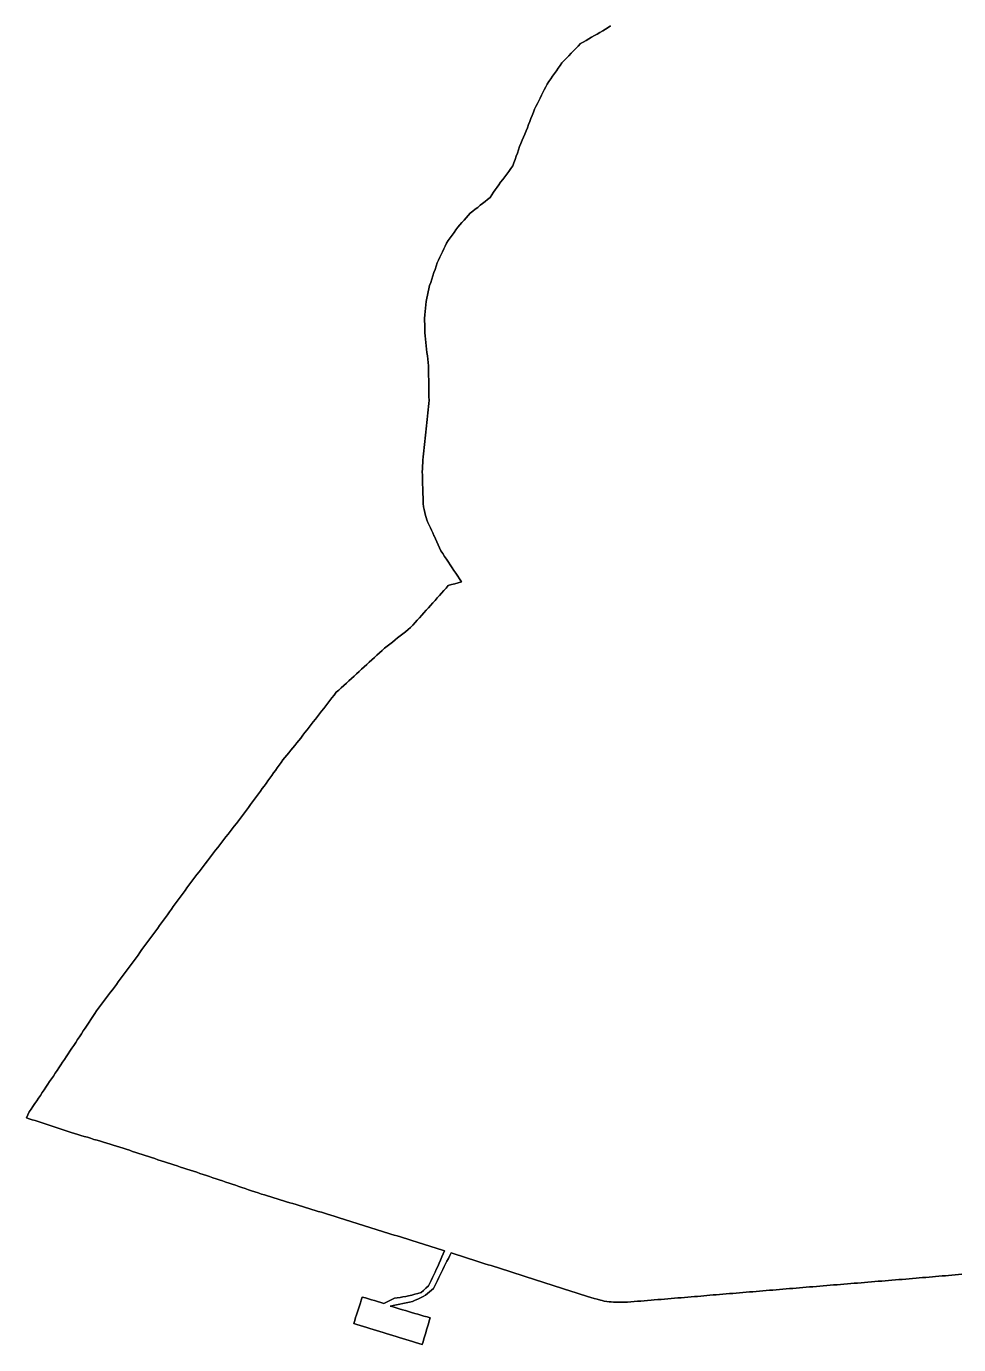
# Model space of a CAD drawing. Header units: inches. Extents: x 130170 to 284068, y 377793 to 804530.
# Drawn here: x 202855 to 205544, y 574233 to 578036 of the extents above; entities that cross this region are included whole.
import ezdxf

# ---------------------------------------------------------------- set-up
doc = ezdxf.new("R2010")
doc.units = ezdxf.units.IN
doc.header["$MEASUREMENT"] = 0
doc.layers.add('muni_il', color=7, linetype='Continuous')

msp = doc.modelspace()

# ---------------------------------------------------------------- linework, layer by layer
at = {"layer": 'muni_il'}
for points in [[(205552.6, 574436.3), (205543.2, 574435.4), (205533.8, 574434.6), (205524.3, 574433.8), (205514.9, 574433), (205505.5, 574432.2), (205496.1, 574431.4), (205486.7, 574430.6), (205477.3, 574429.8), (205467.9, 574429), (205458.5, 574428.1), (205449.1, 574427.3), (205439.7, 574426.5), (205430.3, 574425.7), (205420.9, 574424.9), (205411, 574424.1), (205401.1, 574423.3), (205391.2, 574422.4), (205381.3, 574421.6), (205371.3, 574420.8), (205361.4, 574420), (205351.5, 574419.2), (205341.6, 574418.4), (205331.7, 574417.5), (205321.8, 574416.7), (205311.9, 574415.9), (205302, 574415.1), (205292.1, 574414.3), (205282.2, 574413.5), (205272.3, 574412.6), (205262.4, 574411.8), (205252.4, 574411), (205242.5, 574410.2), (205232.6, 574409.4), (205222.7, 574408.6), (205212.8, 574407.7), (205202.9, 574406.9), (205193, 574406.1), (205183.1, 574405.3), (205173.2, 574404.5), (205163.3, 574403.6), (205153.4, 574402.8), (205143.4, 574402), (205133.5, 574401.2), (205123.6, 574400.4), (205113.7, 574399.6), (205103.8, 574398.7), (205094.2, 574397.9), (205084.6, 574397.1), (205075, 574396.4), (205065.4, 574395.6), (205055.8, 574394.8), (205046.2, 574394), (205036.6, 574393.2), (205026.9, 574392.4), (205017.3, 574391.6), (205007.7, 574390.8), (204998.1, 574390), (204988.5, 574389.2), (204978.9, 574388.4), (204969.3, 574387.6), (204959.7, 574386.8), (204950.1, 574386), (204940.5, 574385.2), (204930.9, 574384.4), (204921.2, 574383.6), (204911.6, 574382.8), (204902, 574382), (204892.4, 574381.2), (204882.8, 574380.4), (204873.2, 574379.6), (204863.6, 574378.8), (204854, 574378), (204844.4, 574377.2), (204835.4, 574376.5), (204826.5, 574375.7), (204817.6, 574374.9), (204808.6, 574374.1), (204799.7, 574373.3), (204790.7, 574372.5), (204781.8, 574371.7), (204772.2, 574370.9), (204762.5, 574370.1), (204752.9, 574369.3), (204743.2, 574368.6), (204733.6, 574367.8), (204723.9, 574367), (204714.3, 574366.2), (204704.6, 574365.4), (204695, 574364.6), (204685.3, 574363.8), (204675.7, 574363), (204666, 574362.2), (204656.4, 574361.5), (204646.7, 574360.7), (204637.1, 574359.9), (204627.4, 574359.1), (204617.8, 574358.3), (204608.1, 574357.5), (204598.5, 574356.7), (204588.8, 574355.9), (204580.6, 574355.9), (204572.4, 574355.9), (204564.2, 574355.9), (204556, 574355.9), (204547.8, 574355.9), (204541.9, 574356.4), (204536, 574356.9), (204528.6, 574358), (204521.2, 574359.1), (204516, 574360.5), (204510.7, 574361.9), (204501.4, 574364.3), (204492, 574366.8), (204482.6, 574369.3), (204473.6, 574372.1), (204464.5, 574374.9), (204455.4, 574377.8), (204446.3, 574380.6), (204437.2, 574383.4), (204428.2, 574386.3), (204419.2, 574389.2), (204410.2, 574392.1), (204401.2, 574395), (204392.3, 574397.9), (204383.3, 574400.8), (204374.3, 574403.7), (204365.3, 574406.6), (204356.4, 574409.5), (204347.4, 574412.5), (204338.4, 574415.4), (204329.4, 574418.3), (204320.5, 574421.2), (204311.5, 574424.1), (204302.5, 574426.9), (204293.6, 574429.8), (204284.7, 574432.6), (204275.8, 574435.5), (204266.8, 574438.3), (204257.9, 574441.2), (204249, 574444), (204240.1, 574446.9), (204231.1, 574449.7), (204222.2, 574452.6), (204213.3, 574455.4), (204204.3, 574458.3), (204195.4, 574461.1), (204186.5, 574463.9), (204177.6, 574466.8), (204168.7, 574469.6), (204159.8, 574472.4), (204151, 574475.3), (204142.1, 574478.1), (204133.2, 574480.9), (204124.3, 574483.8), (204115.4, 574486.6), (204106.5, 574489.4), (204097.6, 574492.2), (204088.7, 574495.1), (204079.8, 574497.9), (204075.8, 574490), (204071.9, 574482), (204067.9, 574474.1), (204063.9, 574466.1), (204059.9, 574458.2), (204055.9, 574450.2), (204051.9, 574442.3), (204048.1, 574434.4), (204044.3, 574426.5), (204040.5, 574418.7), (204036.7, 574410.8), (204032.9, 574402.9), (204029.1, 574395), (204023.4, 574390.2), (204017.7, 574385.3), (204012, 574380.4), (204006.3, 574375.5), (203998.8, 574371.9), (203991.3, 574368.3), (203983.8, 574364.8), (203976.4, 574361.2), (203968.9, 574357.6), (203959.5, 574355.7), (203950.2, 574353.9), (203940.9, 574352), (203931.6, 574350.2), (203922.3, 574348.3), (203913, 574346.4), (203903.7, 574344.6), (203912.6, 574341.9), (203921.5, 574339.3), (203930.4, 574336.7), (203939.2, 574334.1), (203948.1, 574331.4), (203957, 574328.8), (203965.9, 574326.2), (203974.8, 574323.5), (203983.7, 574320.9), (203992.6, 574318.3), (204001.5, 574315.7), (204010.4, 574313), (204019.3, 574310.4), (204016.8, 574301.8), (204014.2, 574293.3), (204011.7, 574284.7), (204009.1, 574276.1), (204006.5, 574267.5), (204004, 574259), (204001.4, 574250.4), (203998.8, 574241.8), (203996.3, 574233.3), (203986.9, 574236.2), (203977.5, 574239.1), (203968.1, 574242), (203958.7, 574244.9), (203949.3, 574247.8), (203939.9, 574250.7), (203930.5, 574253.6), (203921.1, 574256.5), (203911.7, 574259.4), (203902.3, 574262.3), (203892.9, 574265.2), (203883.5, 574268.1), (203874.1, 574271), (203864.7, 574273.9), (203855.3, 574276.8), (203845.9, 574279.7), (203836.5, 574282.6), (203827.1, 574285.5), (203817.7, 574288.4), (203808.3, 574291.3), (203798.9, 574294.2), (203801.7, 574302.7), (203804.4, 574311.1), (203807.2, 574319.6), (203809.9, 574328), (203812.7, 574336.5), (203815.4, 574344.9), (203818.2, 574353.4), (203820.9, 574361.9), (203823.7, 574370.3), (203832.5, 574367.8), (203841.4, 574365.2), (203850.2, 574362.6), (203859.1, 574360.1), (203867.9, 574357.5), (203876.8, 574355), (203885.6, 574352.4), (203893.4, 574356.1), (203901.1, 574359.7), (203908.9, 574363.4), (203916.6, 574367.1), (203924.7, 574368.4), (203932.9, 574369.7), (203941, 574371), (203949.2, 574372.3), (203957.3, 574373.6), (203966.3, 574376), (203975.3, 574378.5), (203984.2, 574380.9), (203993.2, 574383.4), (204000.3, 574389.9), (204007.3, 574396.4), (204014.4, 574402.9), (204018.2, 574410.8), (204022, 574418.6), (204025.8, 574426.5), (204029.6, 574434.4), (204033.4, 574442.2), (204037.2, 574450.1), (204041.2, 574459.1), (204045.1, 574468.1), (204049, 574477.1), (204052.9, 574486.1), (204056.8, 574495), (204060.7, 574504), (204051.7, 574506.9), (204042.6, 574509.7), (204033.5, 574512.6), (204024.4, 574515.4), (204015.3, 574518.2), (204006.2, 574521.1), (203997.1, 574523.9), (203988, 574526.8), (203978.9, 574529.6), (203969.8, 574532.5), (203960.7, 574535.3), (203951.7, 574538.2), (203942.6, 574541), (203933.5, 574543.8), (203924.4, 574546.7), (203915.3, 574549.5), (203906.2, 574552.4), (203897.1, 574555.2), (203888, 574558.1), (203878.9, 574560.9), (203869.7, 574563.8), (203860.6, 574566.6), (203851.5, 574569.5), (203842.4, 574572.3), (203833.3, 574575.1), (203824.1, 574578), (203815, 574580.8), (203805.9, 574583.7), (203796.8, 574586.5), (203787.7, 574589.4), (203778.5, 574592.2), (203769.4, 574595.1), (203760.3, 574597.9), (203751.2, 574600.7), (203742.1, 574603.6), (203732.9, 574606.4), (203723.8, 574609.3), (203714.7, 574612.1), (203705.6, 574615), (203696.4, 574617.8), (203687.3, 574620.6), (203678.2, 574623.4), (203669.1, 574626.1), (203660, 574628.9), (203650.9, 574631.7), (203641.8, 574634.5), (203632.7, 574637.2), (203623.6, 574640), (203614.5, 574642.8), (203605.3, 574645.6), (203596.2, 574648.4), (203587.1, 574651.1), (203578, 574653.9), (203568.9, 574656.7), (203559.8, 574659.5), (203550.7, 574662.2), (203541.6, 574665), (203532.5, 574667.8), (203523.1, 574670.9), (203513.8, 574674.1), (203504.5, 574677.2), (203495.2, 574680.3), (203485.9, 574683.5), (203476.6, 574686.6), (203467.2, 574689.8), (203457.9, 574692.9), (203448.6, 574696), (203439.3, 574699.2), (203430, 574702.3), (203420.7, 574705.4), (203411.3, 574708.6), (203402, 574711.7), (203392.7, 574714.9), (203383.4, 574718), (203374.1, 574721.1), (203364.8, 574724.3), (203355.4, 574727.4), (203346.1, 574730.5), (203336.7, 574733.5), (203327.3, 574736.5), (203318, 574739.6), (203308.6, 574742.6), (203299.2, 574745.6), (203289.8, 574748.7), (203280.5, 574751.7), (203271.1, 574754.7), (203261.9, 574757.7), (203252.8, 574760.7), (203243.6, 574763.7), (203234.4, 574766.7), (203225.2, 574769.8), (203216.1, 574772.8), (203206.9, 574775.8), (203197.7, 574778.8), (203188.5, 574781.8), (203179.4, 574784.8), (203170.2, 574787.8), (203161, 574790.8), (203151.9, 574793.8), (203142.7, 574796.8), (203133.5, 574799.8), (203124.2, 574802.7), (203114.8, 574805.5), (203105.5, 574808.4), (203096.2, 574811.2), (203086.9, 574814.1), (203077.5, 574817), (203068.2, 574819.8), (203058.9, 574822.7), (203049.5, 574825.5), (203040.2, 574828.4), (203030.9, 574831.3), (203021.6, 574834.1), (203012.2, 574837), (203002.9, 574839.8), (202993.6, 574842.7), (202984.2, 574845.6), (202974.9, 574848.4), (202966.3, 574851.3), (202957.6, 574854.2), (202949, 574857.1), (202940.4, 574859.9), (202931.7, 574862.8), (202923.1, 574865.7), (202914.4, 574868.6), (202905.9, 574871.3), (202897.4, 574874), (202888.9, 574876.8), (202880.4, 574879.5), (202871.8, 574882.2), (202863.3, 574884.9), (202854.8, 574887.7), (202858.9, 574896.1), (202863.1, 574904.5), (202868.4, 574912.4), (202873.8, 574920.4), (202879.1, 574928.4), (202884.5, 574936.4), (202889.8, 574944.3), (202895.2, 574952.3), (202900.5, 574960.3), (202905.8, 574968.2), (202911.2, 574976.2), (202916.5, 574984.2), (202921.9, 574992.2), (202927.2, 575000.1), (202932.6, 575008.1), (202937.9, 575016.1), (202943.2, 575024), (202948.6, 575032), (202953.9, 575040), (202959.3, 575048), (202964.6, 575055.9), (202970, 575063.9), (202975.3, 575071.9), (202980.6, 575079.8), (202986.1, 575088.2), (202991.6, 575096.5), (202997.1, 575104.8), (203002.6, 575113.2), (203008.1, 575121.5), (203013.5, 575129.8), (203019, 575138.1), (203024.5, 575146.5), (203030, 575154.8), (203035.5, 575163.1), (203041, 575171.5), (203046.4, 575179.8), (203051.9, 575188.1), (203057.4, 575196.5), (203063.1, 575204), (203068.8, 575211.6), (203074.5, 575219.2), (203080.2, 575226.8), (203085.9, 575234.4), (203091.6, 575242), (203097.3, 575249.6), (203103, 575257.2), (203108.7, 575264.8), (203114.3, 575272.4), (203120, 575280), (203125.7, 575287.6), (203131.4, 575295.1), (203137.1, 575302.7), (203142.8, 575310.5), (203148.5, 575318.3), (203154.1, 575326), (203159.8, 575333.8), (203165.5, 575341.6), (203171.2, 575349.4), (203176.8, 575357.1), (203182.5, 575364.9), (203188.2, 575372.7), (203193.8, 575380.4), (203199.5, 575388.2), (203205.2, 575396), (203210.9, 575403.7), (203216.5, 575411.5), (203222.2, 575419.3), (203227.9, 575427), (203233.5, 575434.8), (203239.2, 575442.6), (203244.9, 575450.4), (203250.5, 575458.1), (203256.1, 575465.9), (203261.8, 575473.6), (203267.4, 575481.4), (203273, 575489.1), (203278.6, 575496.9), (203284.3, 575504.6), (203289.9, 575512.4), (203295.5, 575520.1), (203301.2, 575527.9), (203306.8, 575535.6), (203312.4, 575543.4), (203318, 575551.1), (203323.7, 575558.9), (203329.3, 575566.6), (203334.9, 575574.4), (203340.9, 575582.1), (203346.9, 575589.8), (203352.9, 575597.5), (203358.8, 575605.3), (203364.8, 575613), (203370.8, 575620.7), (203376.8, 575628.5), (203382.7, 575636.2), (203388.7, 575643.9), (203394.7, 575651.7), (203400.7, 575659.4), (203406.6, 575667.1), (203412.6, 575674.9), (203418.6, 575682.6), (203424.6, 575690.3), (203430.5, 575698.1), (203436.5, 575705.8), (203442.5, 575713.5), (203448.5, 575721.3), (203454.4, 575729), (203460.4, 575736.7), (203466.2, 575744.5), (203472, 575752.2), (203477.7, 575760), (203483.5, 575767.7), (203489.3, 575775.5), (203495.1, 575783.2), (203500.9, 575791), (203506.7, 575798.7), (203512.4, 575806.5), (203518.2, 575814.2), (203524, 575822), (203529.8, 575829.7), (203535.2, 575837.2), (203540.6, 575844.7), (203546, 575852.2), (203551.4, 575859.7), (203556.8, 575867.2), (203562.3, 575874.8), (203567.7, 575882.3), (203573.1, 575889.8), (203578.5, 575897.3), (203583.9, 575904.8), (203589.3, 575912.3), (203594.7, 575919.8), (203600.5, 575926.8), (203606.2, 575933.9), (203612, 575940.9), (203617.7, 575948), (203623.4, 575955), (203629.2, 575962.1), (203634.9, 575969.1), (203640.7, 575976.2), (203646.4, 575983.2), (203652.4, 575991), (203658.4, 575998.7), (203664.4, 576006.5), (203670.4, 576014.2), (203676.4, 576022), (203682.3, 576029.7), (203688.3, 576037.5), (203694.3, 576045.2), (203700.3, 576053), (203706.3, 576060.7), (203712.3, 576068.5), (203718.3, 576076.2), (203724.3, 576084), (203730.3, 576091.7), (203736.3, 576099.5), (203742.3, 576107.2), (203748.2, 576115), (203755.6, 576121.7), (203763, 576128.4), (203770.3, 576135.1), (203777.7, 576141.8), (203785, 576148.5), (203792.4, 576155.2), (203799.8, 576161.9), (203807.1, 576168.6), (203814.5, 576175.3), (203821.8, 576182), (203829.2, 576188.7), (203836.5, 576195.4), (203843.9, 576202.1), (203851.3, 576208.8), (203858.6, 576215.5), (203866, 576222.2), (203873.3, 576228.9), (203880.7, 576235.6), (203888, 576242.3), (203895.6, 576248.2), (203903.1, 576254.2), (203910.6, 576260.1), (203918.1, 576266.1), (203925.6, 576272), (203933.1, 576278), (203940.6, 576283.9), (203948.1, 576289.9), (203955.6, 576295.8), (203963.2, 576301.8), (203969.5, 576308.9), (203975.9, 576316), (203982.3, 576323.1), (203988.7, 576330.2), (203995.1, 576337.4), (204001.4, 576344.5), (204007.8, 576351.6), (204014.2, 576358.7), (204020.6, 576365.8), (204027, 576373), (204033.4, 576380.1), (204039.7, 576387.2), (204046.1, 576394.3), (204052.5, 576401.4), (204058.9, 576408.6), (204065.3, 576415.7), (204071.7, 576422.8), (204081.2, 576425.6), (204090.7, 576428.4), (204100.2, 576431.1), (204109.7, 576433.9), (204104.3, 576442), (204098.9, 576450.2), (204093.5, 576458.3), (204088.1, 576466.4), (204082.7, 576474.6), (204077.3, 576482.7), (204071.9, 576490.8), (204066.5, 576498.9), (204061.1, 576507.1), (204055.7, 576515.2), (204050.3, 576523.3), (204046.4, 576532), (204042.5, 576540.6), (204038.5, 576549.2), (204034.6, 576557.8), (204030.7, 576566.4), (204030.5, 576566.8), (204030.4, 576567.2), (204026.9, 576574.8), (204023.4, 576582.4), (204020, 576590), (204016.5, 576597.6), (204013, 576605.3), (204009.6, 576612.9), (204007.9, 576619.2), (204006.3, 576625.4), (204004.1, 576633.7), (204002, 576642), (203999.8, 576650.4), (203999.5, 576659.5), (203999.2, 576668.6), (203998.9, 576677.8), (203998.7, 576686.9), (203998.4, 576696.1), (203998.1, 576705.2), (203997.8, 576714.4), (203997.5, 576723.5), (203997.2, 576732.7), (203996.9, 576741.8), (203996.6, 576751), (203997, 576759.5), (203997.5, 576768.1), (203997.9, 576776.6), (203998.3, 576785.2), (203999.3, 576794.1), (204000.2, 576803.1), (204001.2, 576812), (204002.2, 576821), (204003.2, 576829.9), (204004.1, 576838.9), (204005.1, 576847.9), (204006.1, 576856.8), (204007.1, 576865.8), (204008, 576874.7), (204008.9, 576883.9), (204009.8, 576893.2), (204010.8, 576902.4), (204011.7, 576911.6), (204012.6, 576920.9), (204013.5, 576930.1), (204014.4, 576939.3), (204015.3, 576948.5), (204016.2, 576957.8), (204016, 576967.7), (204015.8, 576977.6), (204015.7, 576987.6), (204015.5, 576997.5), (204015.4, 577007.4), (204015.2, 577017.4), (204015.1, 577027.3), (204014.9, 577037.2), (204014.7, 577047.2), (204014.6, 577057.1), (204013.5, 577066.7), (204012.4, 577076.3), (204011.3, 577085.9), (204010.2, 577095.5), (204009.1, 577105), (204008, 577114.6), (204006.9, 577124.2), (204005.8, 577133.8), (204004.7, 577143.4), (204004.5, 577151.8), (204004.2, 577160.2), (204004, 577168.6), (204003.7, 577177), (204003.4, 577185.5), (204003.2, 577193.9), (204004.1, 577203.6), (204005.1, 577213.4), (204006.1, 577223.2), (204007.1, 577233), (204008, 577242.7), (204010, 577251.8), (204012, 577261), (204013.9, 577270.1), (204015.9, 577279.2), (204017.8, 577288.3), (204021, 577297.7), (204024.2, 577307), (204027.3, 577316.4), (204030.5, 577325.7), (204033.7, 577335.1), (204036.8, 577344.4), (204040, 577353.8), (204043.8, 577361.9), (204047.5, 577370), (204051.3, 577378.1), (204055, 577386.2), (204058.8, 577394.4), (204062.6, 577402.5), (204066.3, 577410.6), (204071.8, 577418.2), (204077.2, 577425.9), (204082.7, 577433.5), (204088.2, 577441.2), (204093.6, 577448.8), (204099.1, 577456.5), (204105.1, 577463.2), (204111.1, 577470), (204117.1, 577476.7), (204123.2, 577483.4), (204129.2, 577490.2), (204135.2, 577496.9), (204142.3, 577502.7), (204149.4, 577508.4), (204156.6, 577514.1), (204163.7, 577519.9), (204170.8, 577525.6), (204177.9, 577531.3), (204185, 577537.1), (204192.1, 577542.8), (204197.2, 577550.1), (204202.3, 577557.4), (204207.4, 577564.7), (204212.5, 577572), (204217.6, 577579.3), (204222.7, 577586.5), (204228.6, 577594.4), (204234.4, 577602.2), (204240.2, 577610), (204246.1, 577617.9), (204251.9, 577625.7), (204257.7, 577633.5), (204261, 577642.8), (204264.3, 577652.1), (204267.6, 577661.4), (204270.9, 577670.7), (204274.1, 577680), (204277.4, 577689.3), (204281.2, 577698.4), (204284.9, 577707.4), (204288.6, 577716.5), (204292.3, 577725.6), (204296.1, 577734.7), (204299.8, 577743.8), (204303.3, 577752.7), (204306.7, 577761.7), (204310.2, 577770.6), (204313.7, 577779.5), (204317.1, 577788.4), (204320.6, 577797.3), (204324.6, 577805.4), (204328.6, 577813.4), (204332.6, 577821.4), (204336.6, 577829.4), (204340.6, 577837.4), (204344.6, 577845.4), (204348.6, 577853.5), (204352.6, 577861.5), (204356.7, 577869.5), (204362, 577877.1), (204367.3, 577884.8), (204372.7, 577892.4), (204378, 577900.1), (204383.4, 577907.7), (204388.7, 577915.4), (204394, 577923), (204399.4, 577930.7), (204406.1, 577937.7), (204412.8, 577944.6), (204419.5, 577951.6), (204426.1, 577958.6), (204432.8, 577965.5), (204439.5, 577972.5), (204446.2, 577979.5), (204452.9, 577986.4), (204461, 577991), (204469, 577995.6), (204477, 578000.3), (204485, 578004.9), (204493.1, 578009.5), (204501.1, 578014.1), (204509.1, 578018.7), (204517.1, 578023.3), (204525.2, 578027.9), (204532.4, 578033), (204539.6, 578038)], [(204539.6, 578038), (204532.4, 578033), (204525.2, 578027.9), (204517.1, 578023.3), (204509.1, 578018.7), (204501.1, 578014.1), (204493.1, 578009.5), (204485, 578004.9), (204477, 578000.3), (204469, 577995.6), (204461, 577991), (204452.9, 577986.4), (204446.2, 577979.5), (204439.5, 577972.5), (204432.8, 577965.5), (204426.1, 577958.6), (204419.5, 577951.6), (204412.8, 577944.6), (204406.1, 577937.7), (204399.4, 577930.7), (204394, 577923), (204388.7, 577915.4), (204383.4, 577907.7), (204378, 577900.1), (204372.7, 577892.4), (204367.3, 577884.8), (204362, 577877.1), (204356.7, 577869.5), (204352.6, 577861.5), (204348.6, 577853.5), (204344.6, 577845.4), (204340.6, 577837.4), (204336.6, 577829.4), (204332.6, 577821.4), (204328.6, 577813.4), (204324.6, 577805.4), (204320.6, 577797.3), (204317.1, 577788.4), (204313.7, 577779.5), (204310.2, 577770.6), (204306.7, 577761.7), (204303.3, 577752.7), (204299.8, 577743.8), (204296.1, 577734.7), (204292.3, 577725.6), (204288.6, 577716.5), (204284.9, 577707.4), (204281.2, 577698.4), (204277.4, 577689.3), (204274.1, 577680), (204270.9, 577670.7), (204267.6, 577661.4), (204264.3, 577652.1), (204261, 577642.8), (204257.7, 577633.5), (204251.9, 577625.7), (204246.1, 577617.9), (204240.2, 577610), (204234.4, 577602.2), (204228.6, 577594.4), (204222.7, 577586.5), (204217.6, 577579.3), (204212.5, 577572), (204207.4, 577564.7), (204202.3, 577557.4), (204197.2, 577550.1), (204192.1, 577542.8), (204185, 577537.1), (204177.9, 577531.3), (204170.8, 577525.6), (204163.7, 577519.9), (204156.6, 577514.1), (204149.4, 577508.4), (204142.3, 577502.7), (204135.2, 577496.9), (204129.2, 577490.2), (204123.2, 577483.4), (204117.1, 577476.7), (204111.1, 577470), (204105.1, 577463.2), (204099.1, 577456.5), (204093.6, 577448.8), (204088.2, 577441.2), (204082.7, 577433.5), (204077.2, 577425.9), (204071.8, 577418.2), (204066.3, 577410.6), (204062.6, 577402.5), (204058.8, 577394.4), (204055, 577386.2), (204051.3, 577378.1), (204047.5, 577370), (204043.8, 577361.9), (204040, 577353.8), (204036.8, 577344.4), (204033.7, 577335.1), (204030.5, 577325.7), (204027.3, 577316.4), (204024.2, 577307), (204021, 577297.7), (204017.8, 577288.3), (204015.9, 577279.2), (204013.9, 577270.1), (204012, 577261), (204010, 577251.8), (204008, 577242.7), (204007.1, 577233), (204006.1, 577223.2), (204005.1, 577213.4), (204004.1, 577203.6), (204003.2, 577193.9), (204003.4, 577185.5), (204003.7, 577177), (204004, 577168.6), (204004.2, 577160.2), (204004.5, 577151.8), (204004.7, 577143.4), (204005.8, 577133.8), (204006.9, 577124.2), (204008, 577114.6), (204009.1, 577105), (204010.2, 577095.5), (204011.3, 577085.9), (204012.4, 577076.3), (204013.5, 577066.7), (204014.6, 577057.1), (204014.7, 577047.2), (204014.9, 577037.2), (204015.1, 577027.3), (204015.2, 577017.4), (204015.4, 577007.4), (204015.5, 576997.5), (204015.7, 576987.6), (204015.8, 576977.6), (204016, 576967.7), (204016.2, 576957.8), (204015.3, 576948.5), (204014.4, 576939.3), (204013.5, 576930.1), (204012.6, 576920.9), (204011.7, 576911.6), (204010.8, 576902.4), (204009.8, 576893.2), (204008.9, 576883.9), (204008, 576874.7), (204007.1, 576865.8), (204006.1, 576856.8), (204005.1, 576847.9), (204004.1, 576838.9), (204003.2, 576829.9), (204002.2, 576821), (204001.2, 576812), (204000.2, 576803.1), (203999.3, 576794.1), (203998.3, 576785.2), (203997.9, 576776.6), (203997.5, 576768.1), (203997, 576759.5), (203996.6, 576751), (203996.9, 576741.8), (203997.2, 576732.7), (203997.5, 576723.5), (203997.8, 576714.4), (203998.1, 576705.2), (203998.4, 576696.1), (203998.7, 576686.9), (203998.9, 576677.8), (203999.2, 576668.6), (203999.5, 576659.5), (203999.8, 576650.4), (204002, 576642), (204004.1, 576633.7), (204006.3, 576625.4), (204007.9, 576619.2), (204009.6, 576612.9), (204013, 576605.3), (204016.5, 576597.6), (204020, 576590), (204023.4, 576582.4), (204026.9, 576574.8), (204030.4, 576567.2), (204030.5, 576566.8), (204030.7, 576566.4), (204034.6, 576557.8), (204038.5, 576549.2), (204042.5, 576540.6), (204046.4, 576532), (204050.3, 576523.3), (204055.7, 576515.2), (204061.1, 576507.1), (204066.5, 576498.9), (204071.9, 576490.8), (204077.3, 576482.7), (204082.7, 576474.6), (204088.1, 576466.4), (204093.5, 576458.3), (204098.9, 576450.2), (204104.3, 576442), (204109.7, 576433.9), (204100.2, 576431.1), (204090.7, 576428.4), (204081.2, 576425.6), (204071.7, 576422.8), (204065.3, 576415.7), (204058.9, 576408.6), (204052.5, 576401.4), (204046.1, 576394.3), (204039.7, 576387.2), (204033.4, 576380.1), (204027, 576373), (204020.6, 576365.8), (204014.2, 576358.7), (204007.8, 576351.6), (204001.4, 576344.5), (203995.1, 576337.4), (203988.7, 576330.2), (203982.3, 576323.1), (203975.9, 576316), (203969.5, 576308.9), (203963.2, 576301.8), (203955.6, 576295.8), (203948.1, 576289.9), (203940.6, 576283.9), (203933.1, 576278), (203925.6, 576272), (203918.1, 576266.1), (203910.6, 576260.1), (203903.1, 576254.2), (203895.6, 576248.2), (203888, 576242.3), (203880.7, 576235.6), (203873.3, 576228.9), (203866, 576222.2), (203858.6, 576215.5), (203851.3, 576208.8), (203843.9, 576202.1), (203836.5, 576195.4), (203829.2, 576188.7), (203821.8, 576182), (203814.5, 576175.3), (203807.1, 576168.6), (203799.8, 576161.9), (203792.4, 576155.2), (203785, 576148.5), (203777.7, 576141.8), (203770.3, 576135.1), (203763, 576128.4), (203755.6, 576121.7), (203748.2, 576115), (203742.3, 576107.2), (203736.3, 576099.5), (203730.3, 576091.7), (203724.3, 576084), (203718.3, 576076.2), (203712.3, 576068.5), (203706.3, 576060.7), (203700.3, 576053), (203694.3, 576045.2), (203688.3, 576037.5), (203682.3, 576029.7), (203676.4, 576022), (203670.4, 576014.2), (203664.4, 576006.5), (203658.4, 575998.7), (203652.4, 575991), (203646.4, 575983.2), (203640.7, 575976.2), (203634.9, 575969.1), (203629.2, 575962.1), (203623.4, 575955), (203617.7, 575948), (203612, 575940.9), (203606.2, 575933.9), (203600.5, 575926.8), (203594.7, 575919.8), (203589.3, 575912.3), (203583.9, 575904.8), (203578.5, 575897.3), (203573.1, 575889.8), (203567.7, 575882.3), (203562.3, 575874.8), (203556.8, 575867.2), (203551.4, 575859.7), (203546, 575852.2), (203540.6, 575844.7), (203535.2, 575837.2), (203529.8, 575829.7), (203524, 575822), (203518.2, 575814.2), (203512.4, 575806.5), (203506.7, 575798.7), (203500.9, 575791), (203495.1, 575783.2), (203489.3, 575775.5), (203483.5, 575767.7), (203477.7, 575760), (203472, 575752.2), (203466.2, 575744.5), (203460.4, 575736.7), (203454.4, 575729), (203448.5, 575721.3), (203442.5, 575713.5), (203436.5, 575705.8), (203430.5, 575698.1), (203424.6, 575690.3), (203418.6, 575682.6), (203412.6, 575674.9), (203406.6, 575667.1), (203400.7, 575659.4), (203394.7, 575651.7), (203388.7, 575643.9), (203382.7, 575636.2), (203376.8, 575628.5), (203370.8, 575620.7), (203364.8, 575613), (203358.8, 575605.3), (203352.9, 575597.5), (203346.9, 575589.8), (203340.9, 575582.1), (203334.9, 575574.4), (203329.3, 575566.6), (203323.7, 575558.9), (203318, 575551.1), (203312.4, 575543.4), (203306.8, 575535.6), (203301.2, 575527.9), (203295.5, 575520.1), (203289.9, 575512.4), (203284.3, 575504.6), (203278.6, 575496.9), (203273, 575489.1), (203267.4, 575481.4), (203261.8, 575473.6), (203256.1, 575465.9), (203250.5, 575458.1), (203244.9, 575450.4), (203239.2, 575442.6), (203233.5, 575434.8), (203227.9, 575427), (203222.2, 575419.3), (203216.5, 575411.5), (203210.9, 575403.7), (203205.2, 575396), (203199.5, 575388.2), (203193.8, 575380.4), (203188.2, 575372.7), (203182.5, 575364.9), (203176.8, 575357.1), (203171.2, 575349.4), (203165.5, 575341.6), (203159.8, 575333.8), (203154.1, 575326), (203148.5, 575318.3), (203142.8, 575310.5), (203137.1, 575302.7), (203131.4, 575295.1), (203125.7, 575287.6), (203120, 575280), (203114.3, 575272.4), (203108.7, 575264.8), (203103, 575257.2), (203097.3, 575249.6), (203091.6, 575242), (203085.9, 575234.4), (203080.2, 575226.8), (203074.5, 575219.2), (203068.8, 575211.6), (203063.1, 575204), (203057.4, 575196.5), (203051.9, 575188.1), (203046.4, 575179.8), (203041, 575171.5), (203035.5, 575163.1), (203030, 575154.8), (203024.5, 575146.5), (203019, 575138.1), (203013.5, 575129.8), (203008.1, 575121.5), (203002.6, 575113.2), (202997.1, 575104.8), (202991.6, 575096.5), (202986.1, 575088.2), (202980.6, 575079.8), (202975.3, 575071.9), (202970, 575063.9), (202964.6, 575055.9), (202959.3, 575048), (202953.9, 575040), (202948.6, 575032), (202943.2, 575024), (202937.9, 575016.1), (202932.6, 575008.1), (202927.2, 575000.1), (202921.9, 574992.2), (202916.5, 574984.2), (202911.2, 574976.2), (202905.8, 574968.2), (202900.5, 574960.3), (202895.2, 574952.3), (202889.8, 574944.3), (202884.5, 574936.4), (202879.1, 574928.4), (202873.8, 574920.4), (202868.4, 574912.4), (202863.1, 574904.5), (202858.9, 574896.1), (202854.8, 574887.7), (202863.3, 574884.9), (202871.8, 574882.2), (202880.4, 574879.5), (202888.9, 574876.8), (202897.4, 574874), (202905.9, 574871.3), (202914.4, 574868.6), (202923.1, 574865.7), (202931.7, 574862.8), (202940.4, 574859.9), (202949, 574857.1), (202957.6, 574854.2), (202966.3, 574851.3), (202974.9, 574848.4), (202984.2, 574845.6), (202993.6, 574842.7), (203002.9, 574839.8), (203012.2, 574837), (203021.6, 574834.1), (203030.9, 574831.3), (203040.2, 574828.4), (203049.5, 574825.5), (203058.9, 574822.7), (203068.2, 574819.8), (203077.5, 574817), (203086.9, 574814.1), (203096.2, 574811.2), (203105.5, 574808.4), (203114.8, 574805.5), (203124.2, 574802.7), (203133.5, 574799.8), (203142.7, 574796.8), (203151.9, 574793.8), (203161, 574790.8), (203170.2, 574787.8), (203179.4, 574784.8), (203188.5, 574781.8), (203197.7, 574778.8), (203206.9, 574775.8), (203216.1, 574772.8), (203225.2, 574769.8), (203234.4, 574766.7), (203243.6, 574763.7), (203252.8, 574760.7), (203261.9, 574757.7), (203271.1, 574754.7), (203280.5, 574751.7), (203289.8, 574748.7), (203299.2, 574745.6), (203308.6, 574742.6), (203318, 574739.6), (203327.3, 574736.5), (203336.7, 574733.5), (203346.1, 574730.5), (203355.4, 574727.4), (203364.8, 574724.3), (203374.1, 574721.1), (203383.4, 574718), (203392.7, 574714.9), (203402, 574711.7), (203411.3, 574708.6), (203420.7, 574705.4), (203430, 574702.3), (203439.3, 574699.2), (203448.6, 574696), (203457.9, 574692.9), (203467.2, 574689.8), (203476.6, 574686.6), (203485.9, 574683.5), (203495.2, 574680.3), (203504.5, 574677.2), (203513.8, 574674.1), (203523.1, 574670.9), (203532.5, 574667.8), (203541.6, 574665), (203550.7, 574662.2), (203559.8, 574659.5), (203568.9, 574656.7), (203578, 574653.9), (203587.1, 574651.1), (203596.2, 574648.4), (203605.3, 574645.6), (203614.5, 574642.8), (203623.6, 574640), (203632.7, 574637.2), (203641.8, 574634.5), (203650.9, 574631.7), (203660, 574628.9), (203669.1, 574626.1), (203678.2, 574623.4), (203687.3, 574620.6), (203696.4, 574617.8), (203705.6, 574615), (203714.7, 574612.1), (203723.8, 574609.3), (203732.9, 574606.4), (203742.1, 574603.6), (203751.2, 574600.7), (203760.3, 574597.9), (203769.4, 574595.1), (203778.5, 574592.2), (203787.7, 574589.4), (203796.8, 574586.5), (203805.9, 574583.7), (203815, 574580.8), (203824.1, 574578), (203833.3, 574575.1), (203842.4, 574572.3), (203851.5, 574569.5), (203860.6, 574566.6), (203869.7, 574563.8), (203878.9, 574560.9), (203888, 574558.1), (203897.1, 574555.2), (203906.2, 574552.4), (203915.3, 574549.5), (203924.4, 574546.7), (203933.5, 574543.8), (203942.6, 574541), (203951.7, 574538.2), (203960.7, 574535.3), (203969.8, 574532.5), (203978.9, 574529.6), (203988, 574526.8), (203997.1, 574523.9), (204006.2, 574521.1), (204015.3, 574518.2), (204024.4, 574515.4), (204033.5, 574512.6), (204042.6, 574509.7), (204051.7, 574506.9), (204060.7, 574504), (204056.8, 574495), (204052.9, 574486.1), (204049, 574477.1), (204045.1, 574468.1), (204041.2, 574459.1), (204037.2, 574450.1), (204033.4, 574442.2), (204029.6, 574434.4), (204025.8, 574426.5), (204022, 574418.6), (204018.2, 574410.8), (204014.4, 574402.9), (204007.3, 574396.4), (204000.3, 574389.9), (203993.2, 574383.4), (203984.2, 574380.9), (203975.3, 574378.5), (203966.3, 574376), (203957.3, 574373.6), (203949.2, 574372.3), (203941, 574371), (203932.9, 574369.7), (203924.7, 574368.4), (203916.6, 574367.1), (203908.9, 574363.4), (203901.1, 574359.7), (203893.4, 574356.1), (203885.6, 574352.4), (203876.8, 574355), (203867.9, 574357.5), (203859.1, 574360.1), (203850.2, 574362.6), (203841.4, 574365.2), (203832.5, 574367.8), (203823.7, 574370.3), (203820.9, 574361.9), (203818.2, 574353.4), (203815.4, 574344.9), (203812.7, 574336.5), (203809.9, 574328), (203807.2, 574319.6), (203804.4, 574311.1), (203801.7, 574302.7), (203798.9, 574294.2), (203808.3, 574291.3), (203817.7, 574288.4), (203827.1, 574285.5), (203836.5, 574282.6), (203845.9, 574279.7), (203855.3, 574276.8), (203864.7, 574273.9), (203874.1, 574271), (203883.5, 574268.1), (203892.9, 574265.2), (203902.3, 574262.3), (203911.7, 574259.4), (203921.1, 574256.5), (203930.5, 574253.6), (203939.9, 574250.7), (203949.3, 574247.8), (203958.7, 574244.9), (203968.1, 574242), (203977.5, 574239.1), (203986.9, 574236.2), (203996.3, 574233.3), (203998.8, 574241.8), (204001.4, 574250.4), (204004, 574259), (204006.5, 574267.5), (204009.1, 574276.1), (204011.7, 574284.7), (204014.2, 574293.3), (204016.8, 574301.8), (204019.3, 574310.4), (204010.4, 574313), (204001.5, 574315.7), (203992.6, 574318.3), (203983.7, 574320.9), (203974.8, 574323.5), (203965.9, 574326.2), (203957, 574328.8), (203948.1, 574331.4), (203939.2, 574334.1), (203930.4, 574336.7), (203921.5, 574339.3), (203912.6, 574341.9), (203903.7, 574344.6), (203913, 574346.4), (203922.3, 574348.3), (203931.6, 574350.2), (203940.9, 574352), (203950.2, 574353.9), (203959.5, 574355.7), (203968.9, 574357.6), (203976.4, 574361.2), (203983.8, 574364.8), (203991.3, 574368.3), (203998.8, 574371.9), (204006.3, 574375.5), (204012, 574380.4), (204017.7, 574385.3), (204023.4, 574390.2), (204029.1, 574395), (204032.9, 574402.9), (204036.7, 574410.8), (204040.5, 574418.7), (204044.3, 574426.5), (204048.1, 574434.4), (204051.9, 574442.3), (204055.9, 574450.2), (204059.9, 574458.2), (204063.9, 574466.1), (204067.9, 574474.1), (204071.9, 574482), (204075.8, 574490), (204079.8, 574497.9), (204088.7, 574495.1), (204097.6, 574492.2), (204106.5, 574489.4), (204115.4, 574486.6), (204124.3, 574483.8), (204133.2, 574480.9), (204142.1, 574478.1), (204151, 574475.3), (204159.8, 574472.4), (204168.7, 574469.6), (204177.6, 574466.8), (204186.5, 574463.9), (204195.4, 574461.1), (204204.3, 574458.3), (204213.3, 574455.4), (204222.2, 574452.6), (204231.1, 574449.7), (204240.1, 574446.9), (204249, 574444), (204257.9, 574441.2), (204266.8, 574438.3), (204275.8, 574435.5), (204284.7, 574432.6), (204293.6, 574429.8), (204302.5, 574426.9), (204311.5, 574424.1), (204320.5, 574421.2), (204329.4, 574418.3), (204338.4, 574415.4), (204347.4, 574412.5), (204356.4, 574409.5), (204365.3, 574406.6), (204374.3, 574403.7), (204383.3, 574400.8), (204392.3, 574397.9), (204401.2, 574395), (204410.2, 574392.1), (204419.2, 574389.2), (204428.2, 574386.3), (204437.2, 574383.4), (204446.3, 574380.6), (204455.4, 574377.8), (204464.5, 574374.9), (204473.6, 574372.1), (204482.6, 574369.3), (204492, 574366.8), (204501.4, 574364.3), (204510.7, 574361.9), (204516, 574360.5), (204521.2, 574359.1), (204528.6, 574358), (204536, 574356.9), (204541.9, 574356.4), (204547.8, 574355.9), (204556, 574355.9), (204564.2, 574355.9), (204572.4, 574355.9), (204580.6, 574355.9), (204588.8, 574355.9), (204598.5, 574356.7), (204608.1, 574357.5), (204617.8, 574358.3), (204627.4, 574359.1), (204637.1, 574359.9), (204646.7, 574360.7), (204656.4, 574361.5), (204666, 574362.2), (204675.7, 574363), (204685.3, 574363.8), (204695, 574364.6), (204704.6, 574365.4), (204714.3, 574366.2), (204723.9, 574367), (204733.6, 574367.8), (204743.2, 574368.6), (204752.9, 574369.3), (204762.5, 574370.1), (204772.2, 574370.9), (204781.8, 574371.7), (204790.7, 574372.5), (204799.7, 574373.3), (204808.6, 574374.1), (204817.6, 574374.9), (204826.5, 574375.7), (204835.4, 574376.5), (204844.4, 574377.2), (204854, 574378), (204863.6, 574378.8), (204873.2, 574379.6), (204882.8, 574380.4), (204892.4, 574381.2), (204902, 574382), (204911.6, 574382.8), (204921.2, 574383.6), (204930.9, 574384.4), (204940.5, 574385.2), (204950.1, 574386), (204959.7, 574386.8), (204969.3, 574387.6), (204978.9, 574388.4), (204988.5, 574389.2), (204998.1, 574390), (205007.7, 574390.8), (205017.3, 574391.6), (205026.9, 574392.4), (205036.6, 574393.2), (205046.2, 574394), (205055.8, 574394.8), (205065.4, 574395.6), (205075, 574396.4), (205084.6, 574397.1), (205094.2, 574397.9), (205103.8, 574398.7), (205113.7, 574399.6), (205123.6, 574400.4), (205133.5, 574401.2), (205143.4, 574402), (205153.4, 574402.8), (205163.3, 574403.6), (205173.2, 574404.5), (205183.1, 574405.3), (205193, 574406.1), (205202.9, 574406.9), (205212.8, 574407.7), (205222.7, 574408.6), (205232.6, 574409.4), (205242.5, 574410.2), (205252.4, 574411), (205262.4, 574411.8), (205272.3, 574412.6), (205282.2, 574413.5), (205292.1, 574414.3), (205302, 574415.1), (205311.9, 574415.9), (205321.8, 574416.7), (205331.7, 574417.5), (205341.6, 574418.4), (205351.5, 574419.2), (205361.4, 574420), (205371.3, 574420.8), (205381.3, 574421.6), (205391.2, 574422.4), (205401.1, 574423.3), (205411, 574424.1), (205420.9, 574424.9), (205430.3, 574425.7), (205439.7, 574426.5), (205449.1, 574427.3), (205458.5, 574428.1), (205467.9, 574429), (205477.3, 574429.8), (205486.7, 574430.6), (205496.1, 574431.4), (205505.5, 574432.2), (205514.9, 574433), (205524.3, 574433.8), (205533.8, 574434.6), (205543.2, 574435.4), (205552.6, 574436.3)]]:
    msp.add_lwpolyline(points, dxfattribs=at)

doc.saveas('drawing.dxf')
